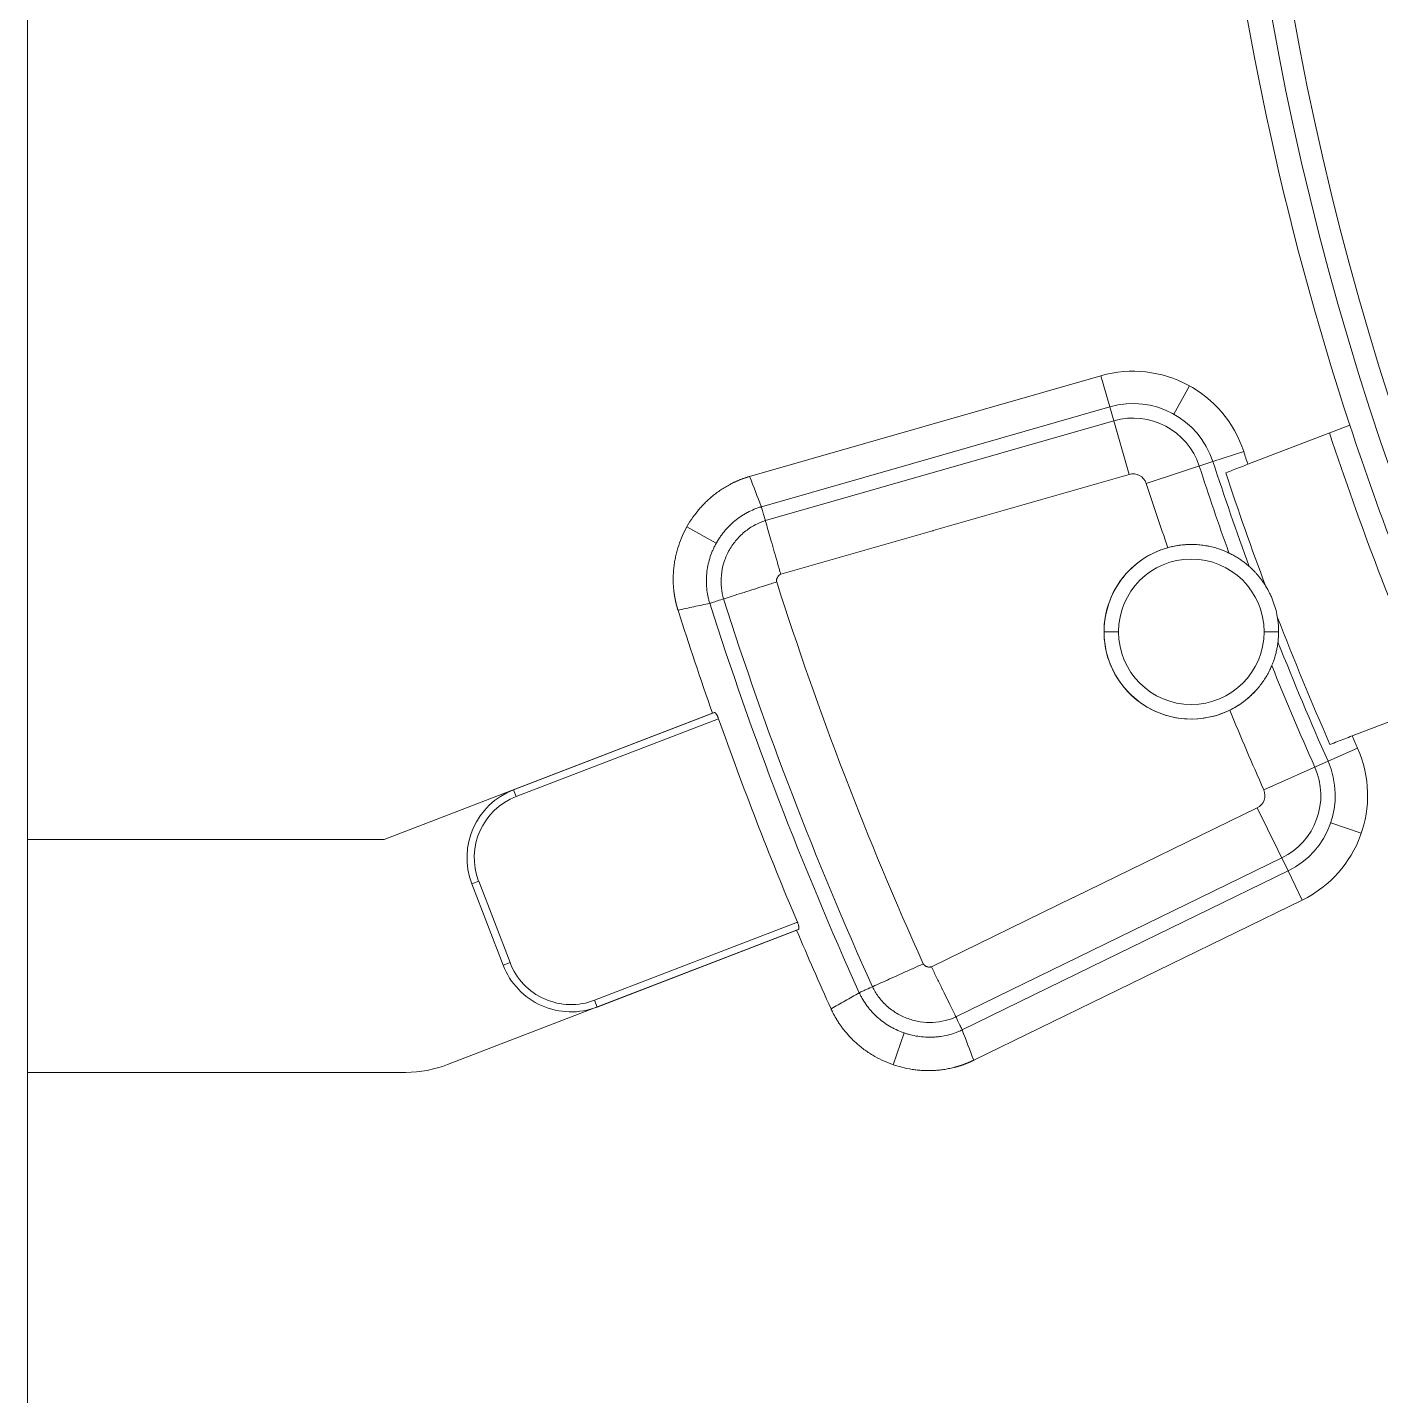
# Model space of a CAD drawing. Header units: millimetres. Extents: x 210 to 1075, y 109 to 733.
# Drawn here: x 209.6 to 302.6, y 322.3 to 416.4 of the extents above; entities that cross this region are included whole.
import ezdxf

# ---------------------------------------------------------------- set-up
doc = ezdxf.new("R2010")
doc.units = ezdxf.units.MM
doc.layers.add('core', color=7, linetype='Continuous', lineweight=20)

msp = doc.modelspace()

# ---------------------------------------------------------------- linework, layer by layer
at = {"layer": 'core', "lineweight": 18}
for p, q in [((209.557, 457.476), (209.557, 360.525)), ((283.347, 392.409), (259.198, 385.484)), ((300.455, 389.014), (293.445, 386.323)), ((271.758, 381.75), (271.825, 381.769)), ((300.612, 367.651), (307.622, 370.342)), ((256.648, 369.21), (234.078, 360.525)), ((209.557, 360.525), (234.078, 360.525)), ((209.557, 344.525), (209.557, 360.525)), ((242.264, 351.888), (240.109, 357.488)), ((281.498, 356.568), (281.436, 356.538)), ((274.601, 345.358), (297.18, 356.371)), ((238.437, 345.059), (262.429, 354.29)), ((209.557, 344.525), (235.564, 344.525)), ((209.557, 344.525), (209.557, 194.811))]:
    msp.add_line(p, q, dxfattribs=at)
at = {"layer": 'core', "lineweight": 13}
for p, q in [((283.347, 392.409), (283.959, 390.273)), ((288.361, 389.767), (289.435, 391.713)), ((270.493, 386.411), (283.959, 390.273)), ((285.29, 385.63), (283.959, 390.273)), ((284.233, 389.318), (260.281, 382.45)), ((293.158, 387.197), (291.045, 386.509)), ((260.007, 383.405), (270.493, 386.411)), ((271.825, 381.769), (285.29, 385.63)), ((286.453, 385.012), (291.045, 386.509)), ((256.906, 380.9), (254.882, 382.015)), ((261.338, 378.762), (271.758, 381.75)), ((284.557, 374.811), (283.557, 374.811)), ((294.557, 374.811), (295.557, 374.811)), ((242.98, 363.95), (256.774, 369.258)), ((243.159, 363.484), (257.064, 368.834)), ((300.984, 366.809), (298.953, 365.907)), ((294.54, 363.946), (298.953, 365.907)), ((242.98, 363.95), (243.159, 363.484)), ((294.089, 362.709), (281.498, 356.568)), ((294.089, 362.709), (296.206, 358.368)), ((301.238, 360.957), (299.138, 361.686)), ((273.375, 348.338), (295.771, 359.261)), ((296.206, 358.368), (283.615, 352.227)), ((297.18, 356.371), (296.206, 358.368)), ((240.576, 357.668), (240.109, 357.488)), ((242.264, 351.888), (240.109, 357.488)), ((242.73, 352.068), (240.576, 357.668)), ((281.436, 356.538), (271.693, 351.786)), ((262.484, 354.847), (248.546, 349.484)), ((262.555, 354.339), (248.726, 349.018)), ((242.264, 351.888), (242.73, 352.068)), ((283.615, 352.227), (273.811, 347.445)), ((248.546, 349.484), (248.726, 349.018)), ((269.066, 345.051), (269.826, 347.233))]:
    msp.add_line(p, q, dxfattribs=at)
for centre, radius, start, end in [((494.557, 452.811), 202.61, 180, 0), ((285.552, 384.719), 5.778, 18.04513, 106), ((285.552, 384.719), 4.785, 18.04513, 106), ((285.552, 384.719), 0.948, 18.04513, 106), ((494.557, 452.811), 215.033, 198.04513, 199.72849), ((494.557, 452.811), 214.04, 198.04513, 200.08632), ((494.557, 452.811), 218.87, 198.04513, 199.26694), ((289.557, 374.811), 6, 84.99375, 180), ((289.557, 374.811), 5, 0, 180), ((494.557, 452.811), 245.118, 197.71205, 204.28795), ((494.557, 452.811), 249.948, 197.71205, 204.28795), ((494.557, 452.811), 248.955, 197.71205, 204.28795), ((289.557, 374.811), 6, 180, 316.67062), ((289.557, 374.811), 5, 180, 0), ((494.557, 452.811), 214.04, 201.5761, 203.95487), ((494.557, 452.811), 215.033, 201.93393, 203.95487), ((494.557, 452.811), 218.87, 202.39548, 203.95487), ((293.673, 363.561), 5.778, 296, 23.95487), ((293.673, 363.561), 4.785, 296, 23.95487), ((244.775, 359.284), 5, 111.04671, 201.04671), ((244.775, 359.284), 4.5, 111.04671, 201.04671), ((293.673, 363.561), 0.948, 296, 23.95487), ((246.93, 353.684), 5, 201.04671, 291.04671), ((246.93, 353.684), 4.5, 201.04671, 291.04671)]:
    msp.add_arc(centre, radius, start, end, dxfattribs=at)
at = {"layer": 'core', "lineweight": 18}
for centre, radius, start, end in [((494.557, 452.811), 201.12, 180, 0), ((494.557, 452.811), 204.318, 185.80537, 198.19463), ((285.552, 384.719), 8, 18.04513, 106), ((494.557, 452.811), 205.818, 198.21509, 203.78491), ((494.557, 452.811), 204.318, 198.19463, 203.80537), ((494.557, 452.811), 211.818, 198.04513, 198.29404), ((494.557, 452.811), 213.449, 198.31473, 200.52691), ((289.557, 374.811), 6, 105.57574, 180), ((494.557, 452.811), 252.17, 197.66409, 199.36144), ((494.557, 452.811), 213.449, 201.13551, 203.68527), ((289.557, 374.811), 6, 180, 296.08668), ((494.557, 452.811), 251.902, 199.47342, 202.88572), ((293.673, 363.561), 8, 296, 23.95487), ((494.557, 452.811), 211.818, 203.70596, 203.95487), ((244.775, 359.284), 5, 111.04671, 201.04671), ((494.557, 452.811), 252.17, 202.99743, 204.33591), ((246.93, 353.684), 5, 201.04671, 291.04671), ((235.564, 352.525), 8, 270, 291.04671)]:
    msp.add_arc(centre, radius, start, end, dxfattribs=at)
for points in [[(291.921, 385.737), (292.09, 385.803), (292.429, 385.933), (292.937, 386.128), (293.276, 386.258), (293.445, 386.323)], [(271.758, 381.75), (271.78, 381.757), (271.802, 381.763), (271.825, 381.769)], [(295.515, 374.1), (295.524, 374.175), (295.539, 374.326), (295.553, 374.562), (295.557, 374.727), (295.557, 374.811)], [(300.612, 367.651), (300.443, 367.586), (300.105, 367.456), (299.596, 367.261), (299.257, 367.131), (299.088, 367.066)], [(281.436, 356.538), (281.457, 356.547), (281.478, 356.557), (281.498, 356.568)]]:
    msp.add_open_spline(points, degree=3, dxfattribs=at)
for points, knots in [([(259.198, 385.484), (259.172, 385.477), (259.12, 385.462), (259.042, 385.438), (258.966, 385.414), (258.89, 385.389), (258.815, 385.363), (258.741, 385.336), (258.668, 385.309), (258.595, 385.281), (258.523, 385.253), (258.452, 385.224), (258.382, 385.194), (258.313, 385.164), (258.245, 385.134), (258.178, 385.103), (258.111, 385.072), (258.046, 385.04), (257.981, 385.008), (257.918, 384.975), (257.766, 384.896), (257.531, 384.764), (257.221, 384.567), (256.927, 384.359), (256.643, 384.137), (256.37, 383.901), (256.108, 383.65), (255.86, 383.388), (255.546, 383.023), (255.188, 382.538), (254.815, 381.916), (254.504, 381.261), (254.299, 380.693), (254.17, 380.23), (254.09, 379.879), (254.026, 379.522), (253.981, 379.164), (253.954, 378.806), (253.944, 378.445), (253.952, 378.079), (253.971, 377.822), (253.986, 377.677), (253.99, 377.644), (253.994, 377.61), (253.998, 377.576), (254.002, 377.543), (254.006, 377.509), (254.011, 377.474), (254.015, 377.44), (254.02, 377.406), (254.025, 377.371), (254.031, 377.337), (254.036, 377.302), (254.042, 377.267), (254.048, 377.232), (254.054, 377.197), (254.06, 377.162), (254.067, 377.127), (254.073, 377.091), (254.08, 377.056), (254.087, 377.02), (254.095, 376.985), (254.102, 376.949), (254.11, 376.913), (254.118, 376.877), (254.126, 376.841), (254.135, 376.805), (254.143, 376.769), (254.152, 376.732), (254.161, 376.696), (254.17, 376.66), (254.18, 376.623), (254.19, 376.587), (254.2, 376.55), (254.21, 376.514), (254.22, 376.477), (254.231, 376.44), (254.242, 376.404), (254.253, 376.367), (254.264, 376.33), (254.272, 376.306), (254.276, 376.293)], [0, 0, 0, 0, 0.007007, 0.013975, 0.020903, 0.027789, 0.034632, 0.04143, 0.048182, 0.054886, 0.061542, 0.068148, 0.074701, 0.081202, 0.087649, 0.09404, 0.100374, 0.10665, 0.112866, 0.119022, 0.125117, 0.157157, 0.188778, 0.219895, 0.250426, 0.281937, 0.31328, 0.344396, 0.375228, 0.437805, 0.500118, 0.562528, 0.625206, 0.655957, 0.686993, 0.718255, 0.749685, 0.780208, 0.811317, 0.842931, 0.874965, 0.87785, 0.88075, 0.883663, 0.88659, 0.88953, 0.892484, 0.895452, 0.898433, 0.901427, 0.904434, 0.907454, 0.910487, 0.913532, 0.91659, 0.91966, 0.922743, 0.925837, 0.928944, 0.932062, 0.935192, 0.938333, 0.941485, 0.944649, 0.947824, 0.95101, 0.954206, 0.957413, 0.960631, 0.963859, 0.967097, 0.970345, 0.973602, 0.97687, 0.980147, 0.983433, 0.986729, 0.990033, 0.993347, 0.996669, 1, 1, 1, 1]), ([(287.946, 380.591), (288.095, 380.632), (288.243, 380.667), (288.54, 380.726), (288.689, 380.75), (288.986, 380.785), (289.134, 380.798), (289.32, 380.806), (289.357, 380.808), (289.431, 380.81), (289.541, 380.812), (289.65, 380.811), (289.866, 380.805), (290.008, 380.796), (290.287, 380.768), (290.424, 380.75), (290.592, 380.721), (290.626, 380.715), (290.693, 380.703), (290.726, 380.696), (290.825, 380.676), (290.89, 380.661), (291.082, 380.615), (291.207, 380.581), (291.449, 380.506), (291.567, 380.466), (291.796, 380.379), (291.907, 380.333), (292.069, 380.26), (292.149, 380.223), (292.227, 380.184), (292.278, 380.158), (292.304, 380.145), (292.431, 380.079), (292.528, 380.025), (292.715, 379.914), (292.804, 379.857), (292.974, 379.744), (293.055, 379.686), (293.209, 379.573), (293.281, 379.516), (293.416, 379.406), (293.479, 379.352), (293.536, 379.302)], [0, 0, 0, 0, 0.0625, 0.0625, 0.125, 0.125, 0.1875, 0.1875, 0.203125, 0.203125, 0.21875, 0.25, 0.25, 0.3125, 0.3125, 0.375, 0.375, 0.390625, 0.390625, 0.40625, 0.40625, 0.4375, 0.4375, 0.5, 0.5, 0.5625, 0.5625, 0.625, 0.625, 0.65625, 0.671875, 0.671875, 0.6875, 0.6875, 0.75, 0.75, 0.8125, 0.8125, 0.875, 0.875, 0.9375, 0.9375, 1, 1, 1, 1]), ([(294.661, 377.966), (294.609, 378.049), (294.559, 378.126), (294.459, 378.271), (294.41, 378.339), (294.314, 378.469), (294.266, 378.53), (294.171, 378.647), (294.124, 378.703), (294.031, 378.81), (293.985, 378.861), (293.916, 378.934), (293.893, 378.958), (293.847, 379.005), (293.825, 379.028), (293.712, 379.142), (293.623, 379.225), (293.536, 379.302)], [0, 0, 0, 0, 0.125, 0.125, 0.25, 0.25, 0.375, 0.375, 0.5, 0.5, 0.625, 0.625, 0.6875, 0.6875, 0.75, 0.75, 1, 1, 1, 1]), ([(295.467, 375.847), (295.434, 376.034), (295.351, 376.404), (295.233, 376.764), (295.132, 377.03), (295.097, 377.118), (295.04, 377.249), (295.02, 377.292), (294.98, 377.379), (294.959, 377.422), (294.853, 377.637), (294.761, 377.804), (294.661, 377.966)], [0, 0, 0, 0, 0.25, 0.5, 0.5, 0.625, 0.625, 0.6875, 0.6875, 0.75, 0.75, 1, 1, 1, 1]), ([(295.557, 374.811), (295.557, 374.886), (295.556, 374.963), (295.549, 375.122), (295.545, 375.204), (295.531, 375.375), (295.522, 375.463), (295.499, 375.648), (295.485, 375.745), (295.467, 375.847)], [0, 0, 0, 0, 0.25, 0.25, 0.5, 0.5, 0.75, 0.75, 1, 1, 1, 1]), ([(295.515, 374.1), (295.506, 374.025), (295.495, 373.944), (295.467, 373.771), (295.45, 373.681), (295.411, 373.494), (295.389, 373.397), (295.337, 373.198), (295.308, 373.097), (295.258, 372.941), (295.241, 372.889), (295.204, 372.783), (295.185, 372.73), (295.124, 372.569), (295.079, 372.462), (294.983, 372.246), (294.93, 372.138), (294.817, 371.922), (294.756, 371.813), (294.625, 371.596), (294.554, 371.487), (294.46, 371.352), (294.44, 371.325), (294.401, 371.271), (294.381, 371.243), (294.321, 371.162), (294.279, 371.109), (294.151, 370.949), (294.061, 370.845), (293.872, 370.64), (293.772, 370.539), (293.615, 370.391), (293.534, 370.317), (293.45, 370.246), (293.394, 370.198), (293.365, 370.174), (293.221, 370.057), (293.102, 369.968), (292.856, 369.797), (292.73, 369.716), (292.469, 369.562), (292.334, 369.49), (292.195, 369.422)], [0, 0, 0, 0, 0.0625, 0.0625, 0.125, 0.125, 0.1875, 0.1875, 0.25, 0.25, 0.28125, 0.28125, 0.3125, 0.3125, 0.375, 0.375, 0.4375, 0.4375, 0.5, 0.5, 0.5625, 0.5625, 0.578125, 0.578125, 0.59375, 0.59375, 0.625, 0.625, 0.6875, 0.6875, 0.75, 0.75, 0.78125, 0.796875, 0.796875, 0.8125, 0.8125, 0.875, 0.875, 0.9375, 0.9375, 1, 1, 1, 1]), ([(256.773, 369.258), (256.74, 369.245), (256.706, 369.232), (256.665, 369.216), (256.656, 369.213), (256.648, 369.21)], [0, 0, 0, 0, 0.7996, 0.7996, 1, 1, 1, 1]), ([(256.773, 369.258), (256.781, 369.261), (256.79, 369.261), (256.805, 369.257), (256.81, 369.255), (256.821, 369.249), (256.827, 369.246), (256.844, 369.233), (256.856, 369.221), (256.875, 369.2), (256.882, 369.192), (256.895, 369.175), (256.902, 369.166), (256.922, 369.137), (256.935, 369.115), (256.956, 369.079), (256.963, 369.066), (256.976, 369.041), (256.99, 369.014), (257.003, 368.986), (257.016, 368.957), (257.023, 368.942), (257.041, 368.896), (257.053, 368.866), (257.064, 368.834)], [0, 0, 0, 0, 0.125, 0.125, 0.1875, 0.1875, 0.25, 0.25, 0.375, 0.375, 0.4375, 0.4375, 0.5, 0.5, 0.625, 0.625, 0.6875, 0.6875, 0.75, 0.8125, 0.8125, 0.875, 0.875, 1, 1, 1, 1]), ([(262.484, 354.847), (262.49, 354.832), (262.496, 354.817), (262.509, 354.786), (262.514, 354.77), (262.531, 354.725), (262.541, 354.695), (262.552, 354.658), (262.554, 354.65), (262.558, 354.636), (262.564, 354.614), (262.572, 354.58), (262.577, 354.554), (262.582, 354.529), (262.584, 354.516), (262.588, 354.481), (262.59, 354.46), (262.59, 354.431), (262.59, 354.422), (262.589, 354.405), (262.588, 354.398), (262.584, 354.377), (262.58, 354.365), (262.571, 354.352), (262.568, 354.348), (262.561, 354.342), (262.558, 354.34), (262.554, 354.339)], [0, 0, 0, 0, 0.0625, 0.0625, 0.125, 0.125, 0.25, 0.25, 0.28125, 0.28125, 0.3125, 0.375, 0.4375, 0.4375, 0.5, 0.5, 0.625, 0.625, 0.6875, 0.6875, 0.75, 0.75, 0.875, 0.875, 0.9375, 0.9375, 1, 1, 1, 1]), ([(262.429, 354.29), (262.437, 354.294), (262.445, 354.297), (262.487, 354.313), (262.52, 354.326), (262.554, 354.339)], [0, 0, 0, 0, 0.2004, 0.2004, 1, 1, 1, 1]), ([(264.793, 348.895), (264.804, 348.87), (264.827, 348.821), (264.861, 348.748), (264.897, 348.676), (264.933, 348.605), (264.969, 348.534), (265.006, 348.465), (265.044, 348.396), (265.082, 348.328), (265.12, 348.261), (265.159, 348.195), (265.198, 348.13), (265.238, 348.066), (265.278, 348.003), (265.318, 347.941), (265.359, 347.88), (265.4, 347.82), (265.441, 347.761), (265.482, 347.702), (265.583, 347.564), (265.748, 347.351), (265.987, 347.073), (266.236, 346.811), (266.496, 346.563), (266.77, 346.327), (267.056, 346.104), (267.352, 345.896), (267.758, 345.639), (268.29, 345.355), (268.959, 345.076), (269.653, 344.863), (270.244, 344.743), (270.721, 344.682), (271.08, 344.654), (271.442, 344.643), (271.803, 344.65), (272.161, 344.675), (272.52, 344.717), (272.881, 344.779), (273.132, 344.835), (273.273, 344.871), (273.306, 344.879), (273.339, 344.888), (273.371, 344.897), (273.404, 344.906), (273.437, 344.915), (273.47, 344.924), (273.504, 344.934), (273.537, 344.944), (273.57, 344.954), (273.604, 344.964), (273.637, 344.975), (273.671, 344.985), (273.705, 344.996), (273.739, 345.007), (273.772, 345.019), (273.806, 345.03), (273.84, 345.042), (273.875, 345.054), (273.909, 345.066), (273.943, 345.078), (273.977, 345.091), (274.012, 345.104), (274.046, 345.117), (274.08, 345.13), (274.115, 345.144), (274.149, 345.158), (274.184, 345.172), (274.219, 345.186), (274.253, 345.2), (274.288, 345.215), (274.323, 345.23), (274.357, 345.245), (274.392, 345.261), (274.427, 345.276), (274.462, 345.292), (274.496, 345.308), (274.531, 345.325), (274.566, 345.341), (274.589, 345.352), (274.601, 345.358)], [0, 0, 0, 0, 0.007007, 0.013975, 0.020903, 0.027789, 0.034632, 0.04143, 0.048182, 0.054887, 0.061543, 0.068148, 0.074702, 0.081203, 0.087649, 0.09404, 0.100374, 0.10665, 0.112867, 0.119023, 0.125117, 0.157158, 0.188779, 0.219895, 0.250426, 0.281937, 0.313281, 0.344397, 0.375228, 0.437806, 0.500118, 0.562528, 0.625205, 0.655958, 0.686994, 0.718256, 0.749685, 0.780209, 0.811318, 0.842932, 0.874965, 0.87785, 0.88075, 0.883663, 0.88659, 0.88953, 0.892485, 0.895452, 0.898433, 0.901427, 0.904434, 0.907454, 0.910487, 0.913533, 0.916591, 0.919661, 0.922743, 0.925838, 0.928944, 0.932062, 0.935192, 0.938333, 0.941486, 0.94465, 0.947824, 0.95101, 0.954207, 0.957414, 0.960631, 0.963859, 0.967097, 0.970345, 0.973603, 0.97687, 0.980147, 0.983433, 0.986729, 0.990034, 0.993347, 0.996669, 1, 1, 1, 1])]:
    msp.add_open_spline(points, degree=3, knots=knots, dxfattribs=at)
at = {"layer": 'core', "lineweight": 13}
for points in [[(260.007, 383.405), (259.737, 384.098), (259.467, 384.791), (259.198, 385.484)], [(274.601, 345.358), (274.337, 346.053), (274.074, 346.749), (273.811, 347.445)]]:
    msp.add_open_spline(points, degree=3, dxfattribs=at)
for points, knots in [([(256.457, 376.768), (256.456, 376.771), (256.456, 376.774), (256.454, 376.779), (256.451, 376.787), (256.446, 376.805), (256.435, 376.842), (256.413, 376.915), (256.396, 376.979), (256.364, 377.106), (256.344, 377.19), (256.293, 377.446), (256.242, 377.789), (256.225, 378.138), (256.226, 378.357), (256.226, 378.401), (256.229, 378.489), (256.231, 378.532), (256.238, 378.663), (256.244, 378.75), (256.271, 379.008), (256.297, 379.179), (256.366, 379.517), (256.408, 379.684), (256.509, 380.015), (256.568, 380.179), (256.652, 380.382), (256.67, 380.422), (256.705, 380.502), (256.723, 380.542), (256.779, 380.66), (256.819, 380.738), (256.942, 380.969), (257.031, 381.118), (257.176, 381.336), (257.251, 381.443), (257.33, 381.548), (257.384, 381.617), (257.411, 381.652), (257.55, 381.821), (257.783, 382.081), (258.039, 382.315), (258.307, 382.536), (258.447, 382.641), (258.629, 382.763), (258.665, 382.787), (258.739, 382.834), (258.777, 382.857), (258.889, 382.925), (258.965, 382.968), (259.195, 383.091), (259.352, 383.165), (259.593, 383.264), (259.715, 383.311), (259.86, 383.359), (259.934, 383.382), (259.97, 383.394), (259.989, 383.399), (259.997, 383.401), (260.002, 383.403), (260.005, 383.404), (260.007, 383.405)], [0, 0, 0, 0, 0.000977, 0.000977, 0.001953, 0.003906, 0.007812, 0.015625, 0.03125, 0.03125, 0.0625, 0.0625, 0.125, 0.1875, 0.1875, 0.203125, 0.203125, 0.21875, 0.21875, 0.25, 0.25, 0.3125, 0.3125, 0.375, 0.375, 0.4375, 0.4375, 0.453125, 0.453125, 0.46875, 0.46875, 0.5, 0.5, 0.5625, 0.5625, 0.59375, 0.609375, 0.609375, 0.625, 0.625, 0.6875, 0.75, 0.75, 0.8125, 0.8125, 0.828125, 0.828125, 0.84375, 0.84375, 0.875, 0.875, 0.9375, 0.9375, 0.96875, 0.984375, 0.992188, 0.996094, 0.998047, 0.999023, 0.999023, 1, 1, 1, 1]), ([(260.007, 383.405), (260.027, 383.337), (260.052, 383.248), (260.114, 383.032), (260.151, 382.904), (260.234, 382.613), (260.281, 382.449), (260.384, 382.091), (260.44, 381.896), (260.559, 381.48), (260.622, 381.259), (260.755, 380.796), (260.824, 380.555), (260.967, 380.059), (261.04, 379.804), (261.188, 379.286), (261.263, 379.024), (261.338, 378.762)], [0, 0, 0, 0, 0.125, 0.125, 0.25, 0.25, 0.375, 0.375, 0.5, 0.5, 0.625, 0.625, 0.75, 0.75, 0.875, 0.875, 1, 1, 1, 1]), ([(260.281, 382.449), (260.033, 382.372), (259.796, 382.272), (259.315, 382.018), (259.071, 381.855), (258.625, 381.488), (258.422, 381.285), (258.056, 380.837), (257.893, 380.594), (257.622, 380.087), (257.511, 379.821), (257.341, 379.265), (257.284, 378.982), (257.227, 378.411), (257.226, 378.119), (257.281, 377.573), (257.331, 377.32), (257.404, 377.071)], [0, 0, 0, 0, 0.114854, 0.114854, 0.243275, 0.243275, 0.371696, 0.371696, 0.500117, 0.500117, 0.628538, 0.628538, 0.756959, 0.756959, 0.88538, 0.88538, 1, 1, 1, 1]), ([(256.457, 376.768), (256.524, 376.79), (256.612, 376.818), (256.827, 376.886), (256.953, 376.927), (257.242, 377.019), (257.404, 377.071), (257.759, 377.184), (257.952, 377.246), (258.364, 377.377), (258.584, 377.447), (259.042, 377.594), (259.281, 377.67), (259.773, 377.827), (260.026, 377.908), (260.538, 378.072), (260.798, 378.155), (261.058, 378.238)], [0, 0, 0, 0, 0.125, 0.125, 0.25, 0.25, 0.375, 0.375, 0.5, 0.5, 0.625, 0.625, 0.75, 0.75, 0.875, 0.875, 1, 1, 1, 1]), ([(261.058, 378.238), (261.056, 378.244), (261.054, 378.251), (261.052, 378.264), (261.051, 378.27), (261.048, 378.29), (261.048, 378.304), (261.048, 378.344), (261.051, 378.371), (261.061, 378.423), (261.069, 378.448), (261.082, 378.486), (261.087, 378.498), (261.098, 378.523), (261.104, 378.535), (261.123, 378.57), (261.137, 378.593), (261.161, 378.625), (261.169, 378.635), (261.187, 378.656), (261.196, 378.666), (261.224, 378.694), (261.244, 378.711), (261.278, 378.734), (261.289, 378.741), (261.307, 378.75), (261.313, 378.753), (261.326, 378.758), (261.332, 378.76), (261.338, 378.762)], [0, 0, 0, 0, 0.03125, 0.03125, 0.0625, 0.0625, 0.125, 0.125, 0.25, 0.25, 0.375, 0.375, 0.4375, 0.4375, 0.5, 0.5, 0.625, 0.625, 0.6875, 0.6875, 0.75, 0.75, 0.875, 0.875, 0.9375, 0.9375, 0.96875, 0.96875, 1, 1, 1, 1]), ([(256.457, 376.768), (256.095, 376.689), (255.368, 376.531), (254.641, 376.373), (254.276, 376.293)], [0, 0, 0, 0, 0.498306, 1, 1, 1, 1]), ([(266.732, 350.002), (266.796, 350.031), (266.88, 350.069), (267.085, 350.161), (267.207, 350.216), (267.483, 350.34), (267.638, 350.41), (267.978, 350.564), (268.163, 350.647), (268.557, 350.825), (268.767, 350.92), (269.205, 351.118), (269.434, 351.221), (269.905, 351.433), (270.146, 351.542), (270.637, 351.764), (270.886, 351.876), (271.134, 351.988)], [0, 0, 0, 0, 0.125, 0.125, 0.25, 0.25, 0.375, 0.375, 0.5, 0.5, 0.625, 0.625, 0.75, 0.75, 0.875, 0.875, 1, 1, 1, 1]), ([(271.693, 351.786), (271.687, 351.783), (271.681, 351.781), (271.668, 351.776), (271.662, 351.774), (271.643, 351.769), (271.629, 351.767), (271.589, 351.761), (271.563, 351.76), (271.51, 351.763), (271.484, 351.767), (271.444, 351.775), (271.431, 351.778), (271.405, 351.785), (271.393, 351.789), (271.355, 351.803), (271.331, 351.813), (271.295, 351.832), (271.284, 351.839), (271.261, 351.853), (271.25, 351.861), (271.218, 351.885), (271.198, 351.903), (271.171, 351.932), (271.162, 351.943), (271.151, 351.959), (271.147, 351.965), (271.14, 351.976), (271.137, 351.982), (271.134, 351.988)], [0, 0, 0, 0, 0.03125, 0.03125, 0.0625, 0.0625, 0.125, 0.125, 0.25, 0.25, 0.375, 0.375, 0.4375, 0.4375, 0.5, 0.5, 0.625, 0.625, 0.6875, 0.6875, 0.75, 0.75, 0.875, 0.875, 0.9375, 0.9375, 0.96875, 0.96875, 1, 1, 1, 1]), ([(271.693, 351.786), (271.813, 351.541), (271.932, 351.296), (272.168, 350.812), (272.285, 350.574), (272.511, 350.11), (272.621, 349.884), (272.832, 349.452), (272.933, 349.245), (273.123, 348.856), (273.211, 348.674), (273.375, 348.339), (273.449, 348.186), (273.582, 347.913), (273.641, 347.794), (273.739, 347.592), (273.78, 347.509), (273.811, 347.445)], [0, 0, 0, 0, 0.125, 0.125, 0.25, 0.25, 0.375, 0.375, 0.5, 0.5, 0.625, 0.625, 0.75, 0.75, 0.875, 0.875, 1, 1, 1, 1]), ([(264.793, 348.895), (265.117, 349.08), (265.764, 349.449), (266.41, 349.818), (266.732, 350.002)], [0, 0, 0, 0, 0.501696, 1, 1, 1, 1]), ([(273.811, 347.445), (273.808, 347.444), (273.806, 347.443), (273.801, 347.441), (273.793, 347.437), (273.776, 347.429), (273.741, 347.413), (273.671, 347.381), (273.611, 347.355), (273.49, 347.304), (273.409, 347.273), (273.164, 347.185), (272.831, 347.085), (272.489, 347.018), (272.272, 346.987), (272.228, 346.982), (272.141, 346.971), (272.098, 346.967), (271.967, 346.955), (271.881, 346.949), (271.621, 346.938), (271.448, 346.94), (271.104, 346.959), (270.932, 346.977), (270.59, 347.029), (270.419, 347.063), (270.207, 347.117), (270.164, 347.129), (270.08, 347.152), (270.038, 347.165), (269.913, 347.203), (269.83, 347.231), (269.584, 347.319), (269.423, 347.386), (269.187, 347.498), (269.07, 347.557), (268.955, 347.62), (268.879, 347.663), (268.841, 347.685), (268.653, 347.798), (268.363, 347.991), (268.094, 348.211), (267.836, 348.444), (267.713, 348.567), (267.565, 348.73), (267.536, 348.763), (267.479, 348.829), (267.451, 348.863), (267.368, 348.964), (267.314, 349.033), (267.159, 349.243), (267.063, 349.388), (266.931, 349.612), (266.867, 349.727), (266.798, 349.863), (266.764, 349.932), (266.748, 349.967), (266.74, 349.984), (266.737, 349.992), (266.734, 349.997), (266.733, 349.999), (266.732, 350.002)], [0, 0, 0, 0, 0.000977, 0.000977, 0.001953, 0.003906, 0.007813, 0.015625, 0.03125, 0.03125, 0.0625, 0.0625, 0.125, 0.1875, 0.1875, 0.203125, 0.203125, 0.21875, 0.21875, 0.25, 0.25, 0.3125, 0.3125, 0.375, 0.375, 0.4375, 0.4375, 0.453125, 0.453125, 0.46875, 0.46875, 0.5, 0.5, 0.5625, 0.5625, 0.59375, 0.609375, 0.609375, 0.625, 0.625, 0.6875, 0.75, 0.75, 0.8125, 0.8125, 0.828125, 0.828125, 0.84375, 0.84375, 0.875, 0.875, 0.9375, 0.9375, 0.96875, 0.984375, 0.992187, 0.996094, 0.998047, 0.999023, 0.999023, 1, 1, 1, 1]), ([(267.638, 350.41), (267.75, 350.177), (267.882, 349.957), (268.203, 349.517), (268.399, 349.299), (268.826, 348.911), (269.057, 348.739), (269.552, 348.441), (269.817, 348.316), (270.357, 348.12), (270.636, 348.049), (271.211, 347.96), (271.499, 347.945), (272.073, 347.97), (272.362, 348.011), (272.895, 348.145), (273.139, 348.23), (273.375, 348.339)], [0, 0, 0, 0, 0.114616, 0.114616, 0.243037, 0.243037, 0.371457, 0.371457, 0.499878, 0.499878, 0.628299, 0.628299, 0.75672, 0.75672, 0.885141, 0.885141, 1, 1, 1, 1])]:
    msp.add_open_spline(points, degree=3, knots=knots, dxfattribs=at)

doc.saveas('drawing.dxf')
